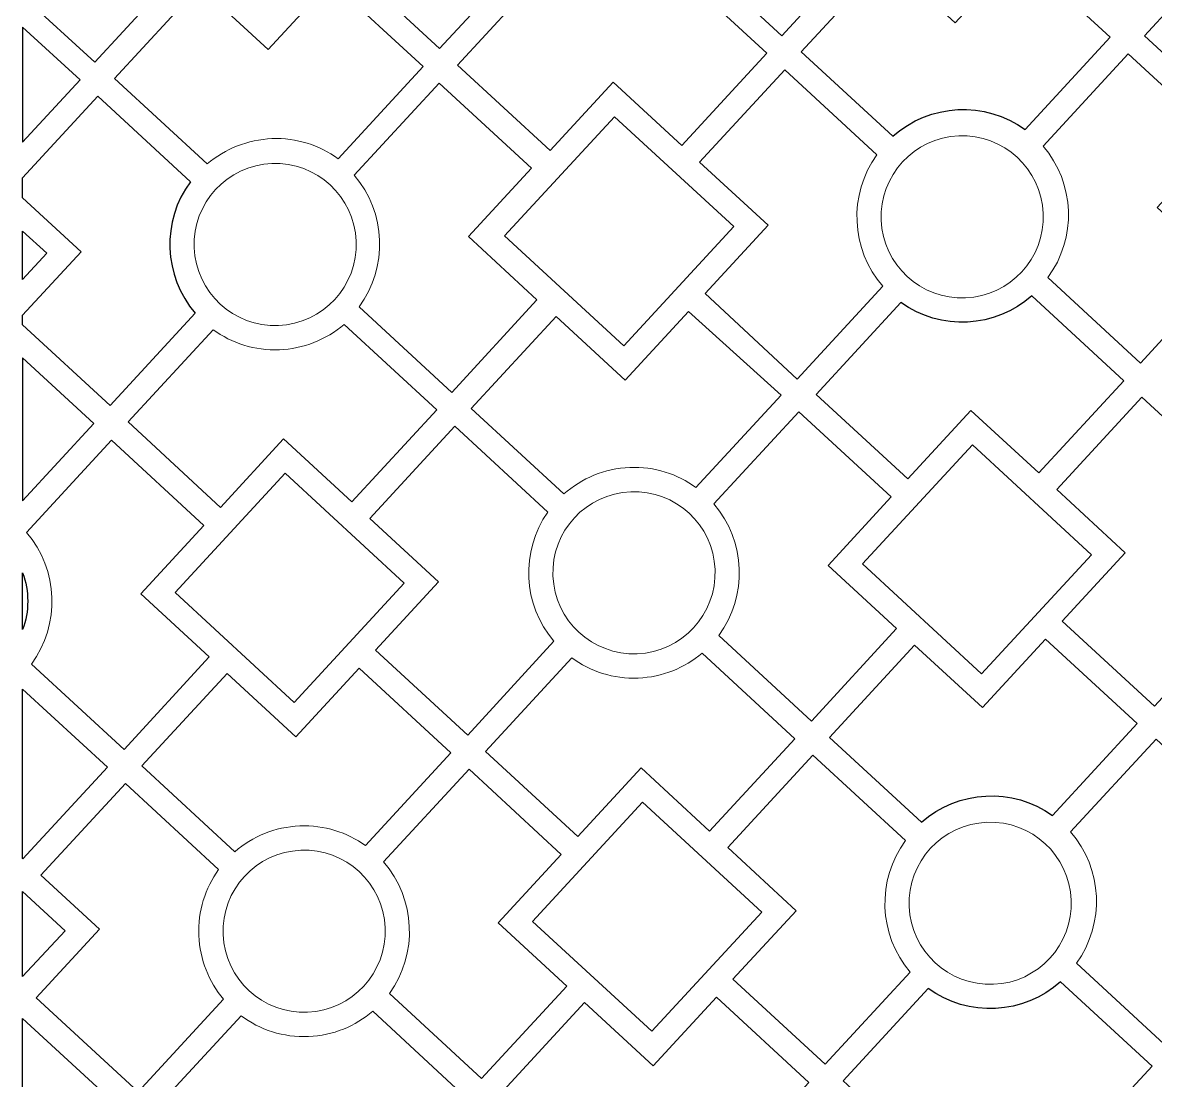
# Model space of a CAD drawing. Header units: centimetres. Extents: x -125 to 125, y -110 to 110.
# Drawn here: x -124.5 to -54.7, y -34 to 31.2 of the extents above; entities that cross this region are included whole.
import ezdxf

# ---------------------------------------------------------------- set-up
doc = ezdxf.new("R2010")
doc.units = ezdxf.units.CM
doc.header["$MEASUREMENT"] = 0
doc.layers.add('layer 1', color=7, linetype='Continuous')

msp = doc.modelspace()

# ---------------------------------------------------------------- linework, layer by layer
at = {"layer": 'layer 1', "color": 114, "lineweight": 9}
for points, knots in [([(-72.49342, 36.10143), (-72.49342, 36.10143), (-77.73282, 30.39081), (-77.73282, 30.39081), (-77.73282, 30.39081), (-77.73282, 30.39081), (-83.45329, 35.66607), (-83.45329, 35.66607), (-83.45329, 35.66607), (-81.65504, 38.08896), (-81.77968, 41.49263), (-83.74958, 43.77747), (-83.74958, 43.77747), (-83.74958, 43.77747), (-78.50515, 49.46441), (-78.50515, 49.46441), (-78.50515, 49.46441), (-78.50515, 49.46441), (-72.81644, 44.21843), (-72.81644, 44.21843), (-72.81644, 44.21843), (-72.81644, 44.21843), (-76.7132, 39.99281), (-76.7132, 39.99281), (-76.7132, 39.99281), (-76.7132, 39.99281), (-72.49342, 36.10143), (-72.49342, 36.10143)], [0, 0, 0, 0, 0.125, 0.125, 0.125, 0.125, 0.25, 0.25, 0.25, 0.25, 0.375, 0.375, 0.375, 0.375, 0.5, 0.5, 0.5, 0.5, 0.625, 0.625, 0.625, 0.625, 0.75, 0.75, 0.75, 0.75, 1, 1, 1, 1]), ([(-104.84102, 42.95992), (-104.84102, 42.95992), (-99.60163, 48.67054), (-99.60163, 48.67054), (-99.60163, 48.67054), (-99.60163, 48.67054), (-93.88115, 43.39528), (-93.88115, 43.39528), (-93.88115, 43.39528), (-95.67941, 40.97239), (-95.55477, 37.56872), (-93.58486, 35.28388), (-93.58486, 35.28388), (-93.58486, 35.28388), (-98.82929, 29.59694), (-98.82929, 29.59694), (-98.82929, 29.59694), (-98.82929, 29.59694), (-104.518, 34.84292), (-104.518, 34.84292), (-104.518, 34.84292), (-104.518, 34.84292), (-100.62124, 39.06854), (-100.62124, 39.06854), (-100.62124, 39.06854), (-100.62124, 39.06854), (-104.84102, 42.95992), (-104.84102, 42.95992)], [0, 0, 0, 0, 0.125, 0.125, 0.125, 0.125, 0.25, 0.25, 0.25, 0.25, 0.375, 0.375, 0.375, 0.375, 0.5, 0.5, 0.5, 0.5, 0.625, 0.625, 0.625, 0.625, 0.75, 0.75, 0.75, 0.75, 1, 1, 1, 1]), ([(-49.68202, 25.13652), (-49.68202, 25.13652), (-55.38205, 30.39295), (-55.38205, 30.39295), (-55.38205, 30.39295), (-55.38205, 30.39295), (-50.13666, 36.08106), (-50.13666, 36.08106), (-50.13666, 36.08106), (-48.99515, 35.24983), (-47.57599, 34.78287), (-46.05584, 34.84332), (-46.05584, 34.84332), (-44.57558, 34.90222), (-43.11346, 35.46869), (-41.98906, 36.43578), (-41.98906, 36.43578), (-41.98906, 36.43578), (-36.3003, 31.16298), (-36.3003, 31.16298), (-36.3003, 31.16298), (-36.3003, 31.16298), (-41.5467, 25.47382), (-41.5467, 25.47382), (-41.5467, 25.47382), (-41.5467, 25.47382), (-45.77512, 29.37316), (-45.77512, 29.37316), (-45.77512, 29.37316), (-45.77512, 29.37316), (-49.68202, 25.13652), (-49.68202, 25.13652)], [0, 0, 0, 0, 0.11111111, 0.11111111, 0.11111111, 0.11111111, 0.22222222, 0.22222222, 0.22222222, 0.22222222, 0.33333333, 0.33333333, 0.33333333, 0.33333333, 0.44444444, 0.44444444, 0.44444444, 0.44444444, 0.55555556, 0.55555556, 0.55555556, 0.55555556, 0.66666667, 0.66666667, 0.66666667, 0.66666667, 0.77777778, 0.77777778, 0.77777778, 0.77777778, 1, 1, 1, 1]), ([(-97.72699, 28.57958), (-97.72699, 28.57958), (-92.01168, 23.30906), (-92.01168, 23.30906), (-92.01168, 23.30906), (-92.01168, 23.30906), (-88.13024, 27.51804), (-88.13024, 27.51804), (-88.13024, 27.51804), (-88.13024, 27.51804), (-83.90182, 23.6187), (-83.90182, 23.6187), (-83.90182, 23.6187), (-83.90182, 23.6187), (-78.65582, 29.30744), (-78.65582, 29.30744), (-78.65582, 29.30744), (-78.65582, 29.30744), (-84.37124, 34.57814), (-84.37124, 34.57814), (-84.37124, 34.57814), (-86.50269, 32.77398), (-90.1923, 32.60066), (-92.4816, 34.26769), (-92.4816, 34.26769), (-92.4816, 34.26769), (-97.72699, 28.57958), (-97.72699, 28.57958)], [0, 0, 0, 0, 0.125, 0.125, 0.125, 0.125, 0.25, 0.25, 0.25, 0.25, 0.375, 0.375, 0.375, 0.375, 0.5, 0.5, 0.5, 0.5, 0.625, 0.625, 0.625, 0.625, 0.75, 0.75, 0.75, 0.75, 1, 1, 1, 1]), ([(-99.84573, 28.49382), (-99.84573, 28.49382), (-105.09156, 22.80612), (-105.09156, 22.80612), (-105.09156, 22.80612), (-106.23308, 23.63735), (-107.65223, 24.10431), (-109.17238, 24.04386), (-109.17238, 24.04386), (-110.63528, 23.98567), (-112.05181, 23.42339), (-113.16609, 22.48022), (-113.16609, 22.48022), (-113.16609, 22.48022), (-118.8815, 27.75092), (-118.8815, 27.75092), (-118.8815, 27.75092), (-118.8815, 27.75092), (-113.63596, 33.44006), (-113.63596, 33.44006), (-113.63596, 33.44006), (-113.63596, 33.44006), (-109.40754, 29.54072), (-109.40754, 29.54072), (-109.40754, 29.54072), (-109.40754, 29.54072), (-105.53489, 33.74022), (-105.53489, 33.74022), (-105.53489, 33.74022), (-105.53489, 33.74022), (-99.84573, 28.49382), (-99.84573, 28.49382)], [0, 0, 0, 0, 0.11111111, 0.11111111, 0.11111111, 0.11111111, 0.22222222, 0.22222222, 0.22222222, 0.22222222, 0.33333333, 0.33333333, 0.33333333, 0.33333333, 0.44444444, 0.44444444, 0.44444444, 0.44444444, 0.55555556, 0.55555556, 0.55555556, 0.55555556, 0.66666667, 0.66666667, 0.66666667, 0.66666667, 0.77777778, 0.77777778, 0.77777778, 0.77777778, 1, 1, 1, 1]), ([(-50.37228, 15.9135), (-50.37228, 15.9135), (-55.61167, 10.20288), (-55.61167, 10.20288), (-55.61167, 10.20288), (-55.61167, 10.20288), (-61.33215, 15.47814), (-61.33215, 15.47814), (-61.33215, 15.47814), (-59.53389, 17.90104), (-59.65853, 21.3047), (-61.62844, 23.58954), (-61.62844, 23.58954), (-61.62844, 23.58954), (-56.38401, 29.27648), (-56.38401, 29.27648), (-56.38401, 29.27648), (-56.38401, 29.27648), (-50.6953, 24.0305), (-50.6953, 24.0305), (-50.6953, 24.0305), (-50.6953, 24.0305), (-54.59206, 19.80488), (-54.59206, 19.80488), (-54.59206, 19.80488), (-54.59206, 19.80488), (-50.37228, 15.9135), (-50.37228, 15.9135)], [0, 0, 0, 0, 0.125, 0.125, 0.125, 0.125, 0.25, 0.25, 0.25, 0.25, 0.375, 0.375, 0.375, 0.375, 0.5, 0.5, 0.5, 0.5, 0.625, 0.625, 0.625, 0.625, 0.75, 0.75, 0.75, 0.75, 1, 1, 1, 1]), ([(-82.46487, 14.48528), (-82.46487, 14.48528), (-76.78095, 9.21692), (-76.78095, 9.21692), (-76.78095, 9.21692), (-76.78095, 9.21692), (-71.50568, 14.93738), (-71.50568, 14.93738), (-71.50568, 14.93738), (-73.49392, 17.20697), (-73.64486, 20.60957), (-71.86612, 23.04618), (-71.86612, 23.04618), (-71.86612, 23.04618), (-77.55313, 28.29053), (-77.55313, 28.29053), (-77.55313, 28.29053), (-77.55313, 28.29053), (-82.79912, 22.60182), (-82.79912, 22.60182), (-82.79912, 22.60182), (-82.79912, 22.60182), (-78.5735, 18.70506), (-78.5735, 18.70506), (-78.5735, 18.70506), (-78.5735, 18.70506), (-82.46487, 14.48528), (-82.46487, 14.48528)], [0, 0, 0, 0, 0.125, 0.125, 0.125, 0.125, 0.25, 0.25, 0.25, 0.25, 0.375, 0.375, 0.375, 0.375, 0.5, 0.5, 0.5, 0.5, 0.625, 0.625, 0.625, 0.625, 0.75, 0.75, 0.75, 0.75, 1, 1, 1, 1]), ([(-92.84049, 14.10791), (-92.84049, 14.10791), (-98.07988, 8.39729), (-98.07988, 8.39729), (-98.07988, 8.39729), (-98.07988, 8.39729), (-103.80036, 13.67255), (-103.80036, 13.67255), (-103.80036, 13.67255), (-102.0021, 16.09544), (-102.12674, 19.49911), (-104.09665, 21.78395), (-104.09665, 21.78395), (-104.09665, 21.78395), (-98.85222, 27.47089), (-98.85222, 27.47089), (-98.85222, 27.47089), (-98.85222, 27.47089), (-93.16351, 22.22491), (-93.16351, 22.22491), (-93.16351, 22.22491), (-93.16351, 22.22491), (-97.06027, 17.99929), (-97.06027, 17.99929), (-97.06027, 17.99929), (-97.06027, 17.99929), (-92.84049, 14.10791), (-92.84049, 14.10791)], [0, 0, 0, 0, 0.125, 0.125, 0.125, 0.125, 0.25, 0.25, 0.25, 0.25, 0.375, 0.375, 0.375, 0.375, 0.5, 0.5, 0.5, 0.5, 0.625, 0.625, 0.625, 0.625, 0.75, 0.75, 0.75, 0.75, 1, 1, 1, 1]), ([(-88.04442, 25.39845), (-88.04442, 25.39845), (-80.69308, 18.61924), (-80.69308, 18.61924), (-80.69308, 18.61924), (-80.69308, 18.61924), (-87.4723, 11.2679), (-87.4723, 11.2679), (-87.4723, 11.2679), (-87.4723, 11.2679), (-94.82364, 18.04712), (-94.82364, 18.04712), (-94.82364, 18.04712), (-94.82364, 18.04712), (-88.04442, 25.39845), (-88.04442, 25.39845)], [0, 0, 0, 0, 0.2, 0.2, 0.2, 0.2, 0.4, 0.4, 0.4, 0.4, 0.6, 0.6, 0.6, 0.6, 1, 1, 1, 1]), ([(-61.61781, 19.42323), (-61.50412, 16.66461), (-63.64907, 14.33526), (-66.40769, 14.22158), (-66.40769, 14.22158), (-69.1663, 14.1079), (-71.49564, 16.25284), (-71.60933, 19.01146), (-71.60933, 19.01146), (-71.72301, 21.77007), (-69.57807, 24.09941), (-66.81945, 24.2131), (-66.81945, 24.2131), (-64.06083, 24.32678), (-61.7315, 22.18183), (-61.61781, 19.42323)], [0, 0, 0, 0, 0.2, 0.2, 0.2, 0.2, 0.4, 0.4, 0.4, 0.4, 0.6, 0.6, 0.6, 0.6, 1, 1, 1, 1]), ([(-103.97423, 17.71451), (-104.08393, 20.47329), (-106.41017, 22.62161), (-109.16895, 22.5119), (-109.16895, 22.5119), (-111.92773, 22.40219), (-114.07603, 20.07596), (-113.96633, 17.31718), (-113.96633, 17.31718), (-113.85663, 14.55841), (-111.53039, 12.41009), (-108.77161, 12.5198), (-108.77161, 12.5198), (-106.01283, 12.6295), (-103.86453, 14.95575), (-103.97423, 17.71451)], [0, 0, 0, 0, 0.2, 0.2, 0.2, 0.2, 0.4, 0.4, 0.4, 0.4, 0.6, 0.6, 0.6, 0.6, 1, 1, 1, 1]), ([(-77.78012, 8.21499), (-77.78012, 8.21499), (-83.02551, 2.52688), (-83.02551, 2.52688), (-83.02551, 2.52688), (-84.16702, 3.35811), (-85.58617, 3.82507), (-87.10632, 3.76461), (-87.10632, 3.76461), (-88.66962, 3.70244), (-90.08211, 3.09285), (-91.16645, 2.12777), (-91.16645, 2.12777), (-91.16645, 2.12777), (-96.88331, 7.39974), (-96.88331, 7.39974), (-96.88331, 7.39974), (-96.88331, 7.39974), (-91.64738, 13.07759), (-91.64738, 13.07759), (-91.64738, 13.07759), (-91.64738, 13.07759), (-87.38648, 9.14831), (-87.38648, 9.14831), (-87.38648, 9.14831), (-87.38648, 9.14831), (-83.48175, 13.38259), (-83.48175, 13.38259), (-83.48175, 13.38259), (-83.48175, 13.38259), (-77.78012, 8.21499), (-77.78012, 8.21499)], [0, 0, 0, 0, 0.11111111, 0.11111111, 0.11111111, 0.11111111, 0.22222222, 0.22222222, 0.22222222, 0.22222222, 0.33333333, 0.33333333, 0.33333333, 0.33333333, 0.44444444, 0.44444444, 0.44444444, 0.44444444, 0.55555556, 0.55555556, 0.55555556, 0.55555556, 0.66666667, 0.66666667, 0.66666667, 0.66666667, 0.77777778, 0.77777778, 0.77777778, 0.77777778, 1, 1, 1, 1]), ([(-104.7183, 12.58462), (-104.7183, 12.58462), (-99.00289, 7.31392), (-99.00289, 7.31392), (-99.00289, 7.31392), (-99.00289, 7.31392), (-104.23514, 1.64012), (-104.23514, 1.64012), (-104.23514, 1.64012), (-104.23514, 1.64012), (-108.44818, 5.52528), (-108.44818, 5.52528), (-108.44818, 5.52528), (-108.44818, 5.52528), (-112.34752, 1.29686), (-112.34752, 1.29686), (-112.34752, 1.29686), (-112.34752, 1.29686), (-118.03822, 6.5706), (-118.03822, 6.5706), (-118.03822, 6.5706), (-118.03822, 6.5706), (-112.79283, 12.25871), (-112.79283, 12.25871), (-112.79283, 12.25871), (-111.65132, 11.42748), (-110.23217, 10.96052), (-108.71202, 11.02098), (-108.71202, 11.02098), (-107.24916, 11.07916), (-105.83255, 11.64148), (-104.7183, 12.58462)], [0, 0, 0, 0, 0.11111111, 0.11111111, 0.11111111, 0.11111111, 0.22222222, 0.22222222, 0.22222222, 0.22222222, 0.33333333, 0.33333333, 0.33333333, 0.33333333, 0.44444444, 0.44444444, 0.44444444, 0.44444444, 0.55555556, 0.55555556, 0.55555556, 0.55555556, 0.66666667, 0.66666667, 0.66666667, 0.66666667, 0.77777778, 0.77777778, 0.77777778, 0.77777778, 1, 1, 1, 1]), ([(-60.77576, 2.39756), (-60.77576, 2.39756), (-55.53637, 8.10819), (-55.53637, 8.10819), (-55.53637, 8.10819), (-55.53637, 8.10819), (-49.8159, 2.83292), (-49.8159, 2.83292), (-49.8159, 2.83292), (-51.61415, 0.41003), (-51.48951, -2.99363), (-49.5196, -5.27847), (-49.5196, -5.27847), (-49.5196, -5.27847), (-54.76403, -10.96541), (-54.76403, -10.96541), (-54.76403, -10.96541), (-54.76403, -10.96541), (-60.45275, -5.71943), (-60.45275, -5.71943), (-60.45275, -5.71943), (-60.45275, -5.71943), (-56.55598, -1.49381), (-56.55598, -1.49381), (-56.55598, -1.49381), (-56.55598, -1.49381), (-60.77576, 2.39756), (-60.77576, 2.39756)], [0, 0, 0, 0, 0.125, 0.125, 0.125, 0.125, 0.25, 0.25, 0.25, 0.25, 0.375, 0.375, 0.375, 0.375, 0.5, 0.5, 0.5, 0.5, 0.625, 0.625, 0.625, 0.625, 0.75, 0.75, 0.75, 0.75, 1, 1, 1, 1]), ([(-70.66609, -6.16534), (-70.66609, -6.16534), (-75.90548, -11.87597), (-75.90548, -11.87597), (-75.90548, -11.87597), (-75.90548, -11.87597), (-81.62595, -6.6007), (-81.62595, -6.6007), (-81.62595, -6.6007), (-79.8277, -4.17781), (-79.95234, -0.77415), (-81.92225, 1.51069), (-81.92225, 1.51069), (-81.92225, 1.51069), (-76.67782, 7.19763), (-76.67782, 7.19763), (-76.67782, 7.19763), (-76.67782, 7.19763), (-70.9891, 1.95165), (-70.9891, 1.95165), (-70.9891, 1.95165), (-70.9891, 1.95165), (-74.88587, -2.27397), (-74.88587, -2.27397), (-74.88587, -2.27397), (-74.88587, -2.27397), (-70.66609, -6.16534), (-70.66609, -6.16534)], [0, 0, 0, 0, 0.125, 0.125, 0.125, 0.125, 0.25, 0.25, 0.25, 0.25, 0.375, 0.375, 0.375, 0.375, 0.5, 0.5, 0.5, 0.5, 0.625, 0.625, 0.625, 0.625, 0.75, 0.75, 0.75, 0.75, 1, 1, 1, 1]), ([(-102.78317, -7.50784), (-102.78317, -7.50784), (-98.89144, -3.2877), (-98.89144, -3.2877), (-98.89144, -3.2877), (-98.89144, -3.2877), (-103.13244, 0.62324), (-103.13244, 0.62324), (-103.13244, 0.62324), (-103.13244, 0.62324), (-97.88684, 6.3115), (-97.88684, 6.3115), (-97.88684, 6.3115), (-97.88684, 6.3115), (-92.16346, 1.01101), (-92.16346, 1.01101), (-92.16346, 1.01101), (-93.86399, -1.40103), (-93.70691, -4.71789), (-91.78477, -6.95876), (-91.78477, -6.95876), (-91.78477, -6.95876), (-97.10071, -12.74804), (-97.10071, -12.74804), (-97.10071, -12.74804), (-97.10071, -12.74804), (-102.78317, -7.50784), (-102.78317, -7.50784)], [0, 0, 0, 0, 0.125, 0.125, 0.125, 0.125, 0.25, 0.25, 0.25, 0.25, 0.375, 0.375, 0.375, 0.375, 0.5, 0.5, 0.5, 0.5, 0.625, 0.625, 0.625, 0.625, 0.75, 0.75, 0.75, 0.75, 1, 1, 1, 1]), ([(-113.04139, -7.92283), (-113.04139, -7.92283), (-118.28078, -13.63346), (-118.28078, -13.63346), (-118.28078, -13.63346), (-118.28078, -13.63346), (-124.00126, -8.35819), (-124.00126, -8.35819), (-124.00126, -8.35819), (-122.203, -5.9353), (-122.32764, -2.53164), (-124.29755, -0.2468), (-124.29755, -0.2468), (-124.29755, -0.2468), (-119.05312, 5.44014), (-119.05312, 5.44014), (-119.05312, 5.44014), (-119.05312, 5.44014), (-113.3644, 0.19416), (-113.3644, 0.19416), (-113.3644, 0.19416), (-113.3644, 0.19416), (-117.26117, -4.03146), (-117.26117, -4.03146), (-117.26117, -4.03146), (-117.26117, -4.03146), (-113.04139, -7.92283), (-113.04139, -7.92283)], [0, 0, 0, 0, 0.125, 0.125, 0.125, 0.125, 0.25, 0.25, 0.25, 0.25, 0.375, 0.375, 0.375, 0.375, 0.5, 0.5, 0.5, 0.5, 0.625, 0.625, 0.625, 0.625, 0.75, 0.75, 0.75, 0.75, 1, 1, 1, 1]), ([(-65.98706, 5.16318), (-65.98706, 5.16318), (-72.76628, -2.18815), (-72.76628, -2.18815), (-72.76628, -2.18815), (-72.76628, -2.18815), (-65.41494, -8.96737), (-65.41494, -8.96737), (-65.41494, -8.96737), (-65.41494, -8.96737), (-58.63572, -1.61603), (-58.63572, -1.61603), (-58.63572, -1.61603), (-58.63572, -1.61603), (-65.98706, 5.16318), (-65.98706, 5.16318)], [0, 0, 0, 0, 0.2, 0.2, 0.2, 0.2, 0.4, 0.4, 0.4, 0.4, 0.6, 0.6, 0.6, 0.6, 1, 1, 1, 1]), ([(-108.36236, 3.40569), (-108.36236, 3.40569), (-115.14158, -3.94564), (-115.14158, -3.94564), (-115.14158, -3.94564), (-115.14158, -3.94564), (-107.79024, -10.72486), (-107.79024, -10.72486), (-107.79024, -10.72486), (-107.79024, -10.72486), (-101.01102, -3.37352), (-101.01102, -3.37352), (-101.01102, -3.37352), (-101.01102, -3.37352), (-108.36236, 3.40569), (-108.36236, 3.40569)], [0, 0, 0, 0, 0.2, 0.2, 0.2, 0.2, 0.4, 0.4, 0.4, 0.4, 0.6, 0.6, 0.6, 0.6, 1, 1, 1, 1]), ([(-91.84411, -2.92892), (-91.73441, -5.6877), (-89.40817, -7.83602), (-86.64939, -7.72631), (-86.64939, -7.72631), (-83.89061, -7.6166), (-81.74231, -5.29037), (-81.85201, -2.53159), (-81.85201, -2.53159), (-81.96171, 0.22718), (-84.28795, 2.37549), (-87.04673, 2.2658), (-87.04673, 2.2658), (-89.80551, 2.15609), (-91.95381, -0.17016), (-91.84411, -2.92892)], [0, 0, 0, 0, 0.2, 0.2, 0.2, 0.2, 0.4, 0.4, 0.4, 0.4, 0.6, 0.6, 0.6, 0.6, 1, 1, 1, 1]), ([(-90.68637, -7.97589), (-90.68637, -7.97589), (-96.01248, -13.75159), (-96.01248, -13.75159), (-96.01248, -13.75159), (-96.01248, -13.75159), (-90.31885, -19.00214), (-90.31885, -19.00214), (-90.31885, -19.00214), (-90.31885, -19.00214), (-86.40654, -14.75967), (-86.40654, -14.75967), (-86.40654, -14.75967), (-86.40654, -14.75967), (-82.1907, -18.66257), (-82.1907, -18.66257), (-82.1907, -18.66257), (-82.1907, -18.66257), (-76.93683, -12.96533), (-76.93683, -12.96533), (-76.93683, -12.96533), (-76.93683, -12.96533), (-82.65225, -7.69463), (-82.65225, -7.69463), (-82.65225, -7.69463), (-83.71949, -8.59798), (-85.08478, -9.16527), (-86.5898, -9.22513), (-86.5898, -9.22513), (-88.11696, -9.28587), (-89.54218, -8.81433), (-90.68637, -7.97589)], [0, 0, 0, 0, 0.11111111, 0.11111111, 0.11111111, 0.11111111, 0.22222222, 0.22222222, 0.22222222, 0.22222222, 0.33333333, 0.33333333, 0.33333333, 0.33333333, 0.44444444, 0.44444444, 0.44444444, 0.44444444, 0.55555556, 0.55555556, 0.55555556, 0.55555556, 0.66666667, 0.66666667, 0.66666667, 0.66666667, 0.77777778, 0.77777778, 0.77777778, 0.77777778, 1, 1, 1, 1]), ([(-103.80003, -8.61055), (-103.80003, -8.61055), (-107.70442, -12.84445), (-107.70442, -12.84445), (-107.70442, -12.84445), (-107.70442, -12.84445), (-111.93869, -8.93971), (-111.93869, -8.93971), (-111.93869, -8.93971), (-111.93869, -8.93971), (-117.19255, -14.637), (-117.19255, -14.637), (-117.19255, -14.637), (-117.19255, -14.637), (-111.44779, -19.93469), (-111.44779, -19.93469), (-111.44779, -19.93469), (-110.3731, -18.99919), (-108.98505, -18.40896), (-107.45106, -18.34575), (-107.45106, -18.34575), (-105.94613, -18.28374), (-104.53944, -18.73879), (-103.40267, -19.55291), (-103.40267, -19.55291), (-103.40267, -19.55291), (-98.13207, -13.83741), (-98.13207, -13.83741), (-98.13207, -13.83741), (-98.13207, -13.83741), (-103.80003, -8.61055), (-103.80003, -8.61055)], [0, 0, 0, 0, 0.11111111, 0.11111111, 0.11111111, 0.11111111, 0.22222222, 0.22222222, 0.22222222, 0.22222222, 0.33333333, 0.33333333, 0.33333333, 0.33333333, 0.44444444, 0.44444444, 0.44444444, 0.44444444, 0.55555556, 0.55555556, 0.55555556, 0.55555556, 0.66666667, 0.66666667, 0.66666667, 0.66666667, 0.77777778, 0.77777778, 0.77777778, 0.77777778, 1, 1, 1, 1]), ([(-48.97698, -18.25306), (-48.97698, -18.25306), (-54.6609, -12.9847), (-54.6609, -12.9847), (-54.6609, -12.9847), (-54.6609, -12.9847), (-59.93617, -18.70516), (-59.93617, -18.70516), (-59.93617, -18.70516), (-57.94793, -20.97475), (-57.79699, -24.37735), (-59.57573, -26.81396), (-59.57573, -26.81396), (-59.57573, -26.81396), (-53.88872, -32.05831), (-53.88872, -32.05831), (-53.88872, -32.05831), (-53.88872, -32.05831), (-48.64273, -26.3696), (-48.64273, -26.3696), (-48.64273, -26.3696), (-48.64273, -26.3696), (-52.86835, -22.47284), (-52.86835, -22.47284), (-52.86835, -22.47284), (-52.86835, -22.47284), (-48.97698, -18.25306), (-48.97698, -18.25306)], [0, 0, 0, 0, 0.125, 0.125, 0.125, 0.125, 0.25, 0.25, 0.25, 0.25, 0.375, 0.375, 0.375, 0.375, 0.5, 0.5, 0.5, 0.5, 0.625, 0.625, 0.625, 0.625, 0.75, 0.75, 0.75, 0.75, 1, 1, 1, 1]), ([(-81.06957, -19.68128), (-81.06957, -19.68128), (-75.83018, -13.97066), (-75.83018, -13.97066), (-75.83018, -13.97066), (-75.83018, -13.97066), (-70.1097, -19.24592), (-70.1097, -19.24592), (-70.1097, -19.24592), (-71.90796, -21.66882), (-71.78332, -25.07248), (-69.81341, -27.35732), (-69.81341, -27.35732), (-69.81341, -27.35732), (-75.05784, -33.04426), (-75.05784, -33.04426), (-75.05784, -33.04426), (-75.05784, -33.04426), (-80.74655, -27.79828), (-80.74655, -27.79828), (-80.74655, -27.79828), (-80.74655, -27.79828), (-76.84979, -23.57266), (-76.84979, -23.57266), (-76.84979, -23.57266), (-76.84979, -23.57266), (-81.06957, -19.68128), (-81.06957, -19.68128)], [0, 0, 0, 0, 0.125, 0.125, 0.125, 0.125, 0.25, 0.25, 0.25, 0.25, 0.375, 0.375, 0.375, 0.375, 0.5, 0.5, 0.5, 0.5, 0.625, 0.625, 0.625, 0.625, 0.75, 0.75, 0.75, 0.75, 1, 1, 1, 1]), ([(-91.3321, -20.10818), (-91.3321, -20.10818), (-97.01602, -14.83982), (-97.01602, -14.83982), (-97.01602, -14.83982), (-97.01602, -14.83982), (-102.2913, -20.56028), (-102.2913, -20.56028), (-102.2913, -20.56028), (-100.30305, -22.82987), (-100.15211, -26.23247), (-101.93086, -28.66908), (-101.93086, -28.66908), (-101.93086, -28.66908), (-96.24384, -33.91342), (-96.24384, -33.91342), (-96.24384, -33.91342), (-96.24384, -33.91342), (-90.99785, -28.22472), (-90.99785, -28.22472), (-90.99785, -28.22472), (-90.99785, -28.22472), (-95.22348, -24.32796), (-95.22348, -24.32796), (-95.22348, -24.32796), (-95.22348, -24.32796), (-91.3321, -20.10818), (-91.3321, -20.10818)], [0, 0, 0, 0, 0.125, 0.125, 0.125, 0.125, 0.25, 0.25, 0.25, 0.25, 0.375, 0.375, 0.375, 0.375, 0.5, 0.5, 0.5, 0.5, 0.625, 0.625, 0.625, 0.625, 0.75, 0.75, 0.75, 0.75, 1, 1, 1, 1]), ([(-123.70475, -28.94963), (-123.70475, -28.94963), (-117.41842, -34.74671), (-117.41842, -34.74671), (-117.41842, -34.74671), (-117.41842, -34.74671), (-112.16063, -29.02081), (-112.16063, -29.02081), (-112.16063, -29.02081), (-113.05453, -27.95821), (-113.61633, -26.60231), (-113.67789, -25.10789), (-113.67789, -25.10789), (-113.74025, -23.59451), (-113.27973, -22.18046), (-112.45699, -21.04035), (-112.45699, -21.04035), (-112.45699, -21.04035), (-118.19609, -15.72524), (-118.19609, -15.72524), (-118.19609, -15.72524), (-118.19609, -15.72524), (-123.41897, -21.3889), (-123.41897, -21.3889), (-123.41897, -21.3889), (-123.41897, -21.3889), (-119.80541, -24.72123), (-119.80541, -24.72123), (-119.80541, -24.72123), (-119.80541, -24.72123), (-123.70475, -28.94963), (-123.70475, -28.94963)], [0, 0, 0, 0, 0.11111111, 0.11111111, 0.11111111, 0.11111111, 0.22222222, 0.22222222, 0.22222222, 0.22222222, 0.33333333, 0.33333333, 0.33333333, 0.33333333, 0.44444444, 0.44444444, 0.44444444, 0.44444444, 0.55555556, 0.55555556, 0.55555556, 0.55555556, 0.66666667, 0.66666667, 0.66666667, 0.66666667, 0.77777778, 0.77777778, 0.77777778, 0.77777778, 1, 1, 1, 1]), ([(-85.74859, -31.00981), (-85.74859, -31.00981), (-78.96937, -23.65848), (-78.96937, -23.65848), (-78.96937, -23.65848), (-78.96937, -23.65848), (-86.32072, -16.87926), (-86.32072, -16.87926), (-86.32072, -16.87926), (-86.32072, -16.87926), (-93.09994, -24.2306), (-93.09994, -24.2306), (-93.09994, -24.2306), (-93.09994, -24.2306), (-85.74859, -31.00981), (-85.74859, -31.00981)], [0, 0, 0, 0, 0.2, 0.2, 0.2, 0.2, 0.4, 0.4, 0.4, 0.4, 0.6, 0.6, 0.6, 0.6, 1, 1, 1, 1]), ([(-59.89154, -22.91771), (-60.00125, -20.15893), (-62.32749, -18.01061), (-65.08627, -18.12032), (-65.08627, -18.12032), (-67.84505, -18.23003), (-69.99335, -20.55626), (-69.88365, -23.31504), (-69.88365, -23.31504), (-69.77394, -26.07381), (-67.44771, -28.22212), (-64.68893, -28.11242), (-64.68893, -28.11242), (-61.93015, -28.00272), (-59.78185, -25.67647), (-59.89154, -22.91771)], [0, 0, 0, 0, 0.2, 0.2, 0.2, 0.2, 0.4, 0.4, 0.4, 0.4, 0.6, 0.6, 0.6, 0.6, 1, 1, 1, 1]), ([(-112.17916, -25.04613), (-112.29285, -22.28751), (-110.14791, -19.95816), (-107.38929, -19.84448), (-107.38929, -19.84448), (-104.63067, -19.73079), (-102.30134, -21.87574), (-102.18764, -24.63435), (-102.18764, -24.63435), (-102.07396, -27.39296), (-104.2189, -29.72231), (-106.97752, -29.836), (-106.97752, -29.836), (-109.73614, -29.94968), (-112.06547, -27.80473), (-112.17916, -25.04613)], [0, 0, 0, 0, 0.2, 0.2, 0.2, 0.2, 0.4, 0.4, 0.4, 0.4, 0.6, 0.6, 0.6, 0.6, 1, 1, 1, 1]), ([(-81.75983, -28.9043), (-81.75983, -28.9043), (-76.0598, -34.16073), (-76.0598, -34.16073), (-76.0598, -34.16073), (-76.0598, -34.16073), (-81.30519, -39.84884), (-81.30519, -39.84884), (-81.30519, -39.84884), (-83.74616, -38.07137), (-87.16702, -38.23758), (-89.45279, -40.20356), (-89.45279, -40.20356), (-89.45279, -40.20356), (-95.14155, -34.93076), (-95.14155, -34.93076), (-95.14155, -34.93076), (-95.14155, -34.93076), (-89.89515, -29.2416), (-89.89515, -29.2416), (-89.89515, -29.2416), (-89.89515, -29.2416), (-85.66673, -33.14094), (-85.66673, -33.14094), (-85.66673, -33.14094), (-85.66673, -33.14094), (-81.75983, -28.9043), (-81.75983, -28.9043)], [0, 0, 0, 0, 0.125, 0.125, 0.125, 0.125, 0.25, 0.25, 0.25, 0.25, 0.375, 0.375, 0.375, 0.375, 0.5, 0.5, 0.5, 0.5, 0.625, 0.625, 0.625, 0.625, 0.75, 0.75, 0.75, 0.75, 1, 1, 1, 1]), ([(-111.07229, -30.04857), (-109.91717, -30.91221), (-108.46876, -31.39872), (-106.91575, -31.33473), (-106.91575, -31.33473), (-105.39569, -31.27209), (-104.01893, -30.69193), (-102.94836, -29.77113), (-102.94836, -29.77113), (-102.94836, -29.77113), (-97.2596, -35.04393), (-97.2596, -35.04393), (-97.2596, -35.04393), (-97.2596, -35.04393), (-102.47132, -40.69547), (-102.47132, -40.69547), (-102.47132, -40.69547), (-102.47132, -40.69547), (-106.72821, -36.76988), (-106.72821, -36.76988), (-106.72821, -36.76988), (-106.72821, -36.76988), (-110.63293, -41.00415), (-110.63293, -41.00415), (-110.63293, -41.00415), (-110.63293, -41.00415), (-116.33019, -35.75025), (-116.33019, -35.75025), (-116.33019, -35.75025), (-116.33019, -35.75025), (-111.07229, -30.04857), (-111.07229, -30.04857)], [0, 0, 0, 0, 0.11111111, 0.11111111, 0.11111111, 0.11111111, 0.22222222, 0.22222222, 0.22222222, 0.22222222, 0.33333333, 0.33333333, 0.33333333, 0.33333333, 0.44444444, 0.44444444, 0.44444444, 0.44444444, 0.55555556, 0.55555556, 0.55555556, 0.55555556, 0.66666667, 0.66666667, 0.66666667, 0.66666667, 0.77777778, 0.77777778, 0.77777778, 0.77777778, 1, 1, 1, 1])]:
    msp.add_open_spline(points, degree=3, knots=knots, dxfattribs=at)
at = {"layer": 'layer 1', "color": 114}
for points, knots in [([(-124.53775, 32.86106), (-124.53775, 32.86106), (-120.09299, 28.76225), (-120.09299, 28.76225), (-120.09299, 28.76225), (-120.09299, 28.76225), (-114.847, 34.45096), (-114.847, 34.45096), (-114.847, 34.45096), (-114.847, 34.45096), (-119.07263, 38.34772), (-119.07263, 38.34772), (-119.07263, 38.34772), (-119.07263, 38.34772), (-115.18125, 42.5675), (-115.18125, 42.5675), (-115.18125, 42.5675), (-115.18125, 42.5675), (-120.86516, 47.83586), (-120.86516, 47.83586), (-120.86516, 47.83586), (-120.86516, 47.83586), (-124.53775, 43.85334), (-124.53775, 43.85334), (-124.53775, 43.85334), (-124.53775, 43.85334), (-124.53775, 32.86106), (-124.53775, 32.86106)], [0, 0, 0, 0, 0.125, 0.125, 0.125, 0.125, 0.25, 0.25, 0.25, 0.25, 0.375, 0.375, 0.375, 0.375, 0.5, 0.5, 0.5, 0.5, 0.625, 0.625, 0.625, 0.625, 0.75, 0.75, 0.75, 0.75, 1, 1, 1, 1]), ([(-70.89255, 24.18876), (-70.89255, 24.18876), (-76.53624, 29.39326), (-76.53624, 29.39326), (-76.53624, 29.39326), (-76.53624, 29.39326), (-71.28237, 35.09055), (-71.28237, 35.09055), (-71.28237, 35.09055), (-71.28237, 35.09055), (-67.04811, 31.18581), (-67.04811, 31.18581), (-67.04811, 31.18581), (-67.04811, 31.18581), (-63.09825, 35.46902), (-63.09825, 35.46902), (-63.09825, 35.46902), (-63.09825, 35.46902), (-57.48631, 30.29384), (-57.48631, 30.29384), (-57.48631, 30.29384), (-57.48631, 30.29384), (-62.7317, 24.60573), (-62.7317, 24.60573), (-62.7317, 24.60573), (-65.19124, 26.39673), (-68.62688, 26.22191), (-70.89255, 24.18876)], [0, 0, 0, 0, 0.125, 0.125, 0.125, 0.125, 0.25, 0.25, 0.25, 0.25, 0.375, 0.375, 0.375, 0.375, 0.5, 0.5, 0.5, 0.5, 0.625, 0.625, 0.625, 0.625, 0.75, 0.75, 0.75, 0.75, 1, 1, 1, 1]), ([(-124.53775, 23.82996), (-124.53775, 23.82996), (-124.53775, 30.92654), (-124.53775, 30.92654), (-124.53775, 30.92654), (-124.53775, 30.92654), (-121.00109, 27.6651), (-121.00109, 27.6651), (-121.00109, 27.6651), (-121.00109, 27.6651), (-124.53775, 23.82996), (-124.53775, 23.82996)], [0, 0, 0, 0, 0.25, 0.25, 0.25, 0.25, 0.5, 0.5, 0.5, 0.5, 1, 1, 1, 1]), ([(-124.53774, 12.56516), (-124.53774, 12.56516), (-119.14052, 7.58796), (-119.14052, 7.58796), (-119.14052, 7.58796), (-119.14052, 7.58796), (-113.89609, 13.2749), (-113.89609, 13.2749), (-113.89609, 13.2749), (-115.866, 15.55974), (-115.99064, 18.9634), (-114.19238, 21.3863), (-114.19238, 21.3863), (-114.19238, 21.3863), (-119.91286, 26.66156), (-119.91286, 26.66156), (-119.91286, 26.66156), (-119.91286, 26.66156), (-124.53775, 21.62071), (-124.53775, 21.62071), (-124.53775, 21.62071), (-124.53775, 21.62071), (-124.53775, 20.38428), (-124.53775, 20.38428), (-124.53775, 20.38428), (-124.53775, 20.38428), (-120.93247, 17.05956), (-120.93247, 17.05956), (-120.93247, 17.05956), (-120.93247, 17.05956), (-124.53775, 13.15002), (-124.53775, 13.15002), (-124.53775, 13.15002), (-124.53775, 13.15002), (-124.53774, 12.56516), (-124.53774, 12.56516)], [0, 0, 0, 0, 0.1, 0.1, 0.1, 0.1, 0.2, 0.2, 0.2, 0.2, 0.3, 0.3, 0.3, 0.3, 0.4, 0.4, 0.4, 0.4, 0.5, 0.5, 0.5, 0.5, 0.6, 0.6, 0.6, 0.6, 0.7, 0.7, 0.7, 0.7, 0.8, 0.8, 0.8, 0.8, 1, 1, 1, 1]), ([(-124.53775, 15.36266), (-124.53775, 15.36266), (-123.05206, 16.97374), (-123.05206, 16.97374), (-123.05206, 16.97374), (-123.05206, 16.97374), (-124.53774, 18.34381), (-124.53774, 18.34381), (-124.53774, 18.34381), (-124.53774, 18.34381), (-124.53775, 15.36266), (-124.53775, 15.36266)], [0, 0, 0, 0, 0.25, 0.25, 0.25, 0.25, 0.5, 0.5, 0.5, 0.5, 1, 1, 1, 1]), ([(-66.07305, 7.28259), (-66.07305, 7.28259), (-69.97222, 3.05435), (-69.97222, 3.05435), (-69.97222, 3.05435), (-69.97222, 3.05435), (-75.62031, 8.26288), (-75.62031, 8.26288), (-75.62031, 8.26288), (-75.62031, 8.26288), (-70.3943, 13.93001), (-70.3943, 13.93001), (-70.3943, 13.93001), (-67.95179, 12.18076), (-64.56641, 12.35318), (-62.31368, 14.34295), (-62.31368, 14.34295), (-62.31368, 14.34295), (-56.64303, 9.11352), (-56.64303, 9.11352), (-56.64303, 9.11352), (-56.64303, 9.11352), (-61.88914, 3.42465), (-61.88914, 3.42465), (-61.88914, 3.42465), (-61.88914, 3.42465), (-66.07305, 7.28259), (-66.07305, 7.28259)], [0, 0, 0, 0, 0.125, 0.125, 0.125, 0.125, 0.25, 0.25, 0.25, 0.25, 0.375, 0.375, 0.375, 0.375, 0.5, 0.5, 0.5, 0.5, 0.625, 0.625, 0.625, 0.625, 0.75, 0.75, 0.75, 0.75, 1, 1, 1, 1]), ([(-124.53775, 1.71001), (-124.53775, 1.71001), (-124.53775, 10.5247), (-124.53775, 10.5247), (-124.53775, 10.5247), (-124.53775, 10.5247), (-120.15696, 6.48484), (-120.15696, 6.48484), (-120.15696, 6.48484), (-120.15696, 6.48484), (-124.53775, 1.71001), (-124.53775, 1.71001)], [0, 0, 0, 0, 0.25, 0.25, 0.25, 0.25, 0.5, 0.5, 0.5, 0.5, 1, 1, 1, 1]), ([(-124.53774, -6.23606), (-124.11906, -5.11577), (-124.12003, -3.85878), (-124.53774, -2.73914), (-124.53774, -2.73914), (-124.53774, -2.73914), (-124.53774, -6.23606), (-124.53774, -6.23606)], [0, 0, 0, 0, 0.33333333, 0.33333333, 0.33333333, 0.33333333, 1, 1, 1, 1]), ([(-69.12827, -18.11062), (-69.12827, -18.11062), (-74.79882, -12.8813), (-74.79882, -12.8813), (-74.79882, -12.8813), (-74.79882, -12.8813), (-69.55253, -7.19224), (-69.55253, -7.19224), (-69.55253, -7.19224), (-69.55253, -7.19224), (-65.36897, -11.05055), (-65.36897, -11.05055), (-65.36897, -11.05055), (-65.36897, -11.05055), (-61.46963, -6.82213), (-61.46963, -6.82213), (-61.46963, -6.82213), (-61.46963, -6.82213), (-55.82154, -12.03066), (-55.82154, -12.03066), (-55.82154, -12.03066), (-55.82154, -12.03066), (-61.04755, -17.69779), (-61.04755, -17.69779), (-61.04755, -17.69779), (-63.48997, -15.9486), (-66.87558, -16.12087), (-69.12827, -18.11062)], [0, 0, 0, 0, 0.125, 0.125, 0.125, 0.125, 0.25, 0.25, 0.25, 0.25, 0.375, 0.375, 0.375, 0.375, 0.5, 0.5, 0.5, 0.5, 0.625, 0.625, 0.625, 0.625, 0.75, 0.75, 0.75, 0.75, 1, 1, 1, 1]), ([(-124.53774, -20.35718), (-124.53774, -20.35718), (-124.52168, -20.372), (-124.52168, -20.372), (-124.52168, -20.372), (-124.52168, -20.372), (-119.31213, -14.72282), (-119.31213, -14.72282), (-119.31213, -14.72282), (-119.31213, -14.72282), (-124.53775, -9.9038), (-124.53775, -9.9038), (-124.53775, -9.9038), (-124.53775, -9.9038), (-124.53774, -20.35718), (-124.53774, -20.35718)], [0, 0, 0, 0, 0.2, 0.2, 0.2, 0.2, 0.4, 0.4, 0.4, 0.4, 0.6, 0.6, 0.6, 0.6, 1, 1, 1, 1]), ([(-124.53775, -27.64031), (-124.53775, -27.64031), (-121.92499, -24.80704), (-121.92499, -24.80704), (-121.92499, -24.80704), (-121.92499, -24.80704), (-124.53775, -22.39763), (-124.53775, -22.39763), (-124.53775, -22.39763), (-124.53775, -22.39763), (-124.53775, -27.64031), (-124.53775, -27.64031)], [0, 0, 0, 0, 0.25, 0.25, 0.25, 0.25, 0.5, 0.5, 0.5, 0.5, 1, 1, 1, 1]), ([(-68.3436, -39.23679), (-68.3436, -39.23679), (-73.95554, -34.06162), (-73.95554, -34.06162), (-73.95554, -34.06162), (-73.95554, -34.06162), (-68.71015, -28.37351), (-68.71015, -28.37351), (-68.71015, -28.37351), (-66.25058, -30.16453), (-62.81491, -29.98965), (-60.54923, -27.95649), (-60.54923, -27.95649), (-60.54923, -27.95649), (-54.90561, -33.16104), (-54.90561, -33.16104), (-54.90561, -33.16104), (-54.90561, -33.16104), (-60.15948, -38.85833), (-60.15948, -38.85833), (-60.15948, -38.85833), (-60.15948, -38.85833), (-64.39374, -34.95359), (-64.39374, -34.95359), (-64.39374, -34.95359), (-64.39374, -34.95359), (-68.3436, -39.23679), (-68.3436, -39.23679)], [0, 0, 0, 0, 0.125, 0.125, 0.125, 0.125, 0.25, 0.25, 0.25, 0.25, 0.375, 0.375, 0.375, 0.375, 0.5, 0.5, 0.5, 0.5, 0.625, 0.625, 0.625, 0.625, 0.75, 0.75, 0.75, 0.75, 1, 1, 1, 1]), ([(-124.53775, -41.05273), (-124.25263, -41.19912), (-123.97949, -41.36602), (-123.72038, -41.55158), (-123.72038, -41.55158), (-123.72038, -41.55158), (-118.44978, -35.83607), (-118.44978, -35.83607), (-118.44978, -35.83607), (-118.44978, -35.83607), (-124.53775, -30.2219), (-124.53775, -30.2219), (-124.53775, -30.2219), (-124.53775, -30.2219), (-124.53775, -41.05273), (-124.53775, -41.05273)], [0, 0, 0, 0, 0.2, 0.2, 0.2, 0.2, 0.4, 0.4, 0.4, 0.4, 0.6, 0.6, 0.6, 0.6, 1, 1, 1, 1])]:
    msp.add_open_spline(points, degree=3, knots=knots, dxfattribs=at)
at = {"layer": 'layer 1', "color": 250, "lineweight": 9}
for points, knots in [([(-124.53775, 32.86106), (-124.53775, 32.86106), (-120.09299, 28.76225), (-120.09299, 28.76225), (-120.09299, 28.76225), (-120.09299, 28.76225), (-114.847, 34.45096), (-114.847, 34.45096), (-114.847, 34.45096), (-114.847, 34.45096), (-119.07263, 38.34772), (-119.07263, 38.34772), (-119.07263, 38.34772), (-119.07263, 38.34772), (-115.18125, 42.5675), (-115.18125, 42.5675), (-115.18125, 42.5675), (-115.18125, 42.5675), (-120.86516, 47.83586), (-120.86516, 47.83586), (-120.86516, 47.83586), (-120.86516, 47.83586), (-124.53775, 43.85334), (-124.53775, 43.85334), (-124.53775, 43.85334), (-124.53775, 43.85334), (-124.53775, 32.86106), (-124.53775, 32.86106)], [0, 0, 0, 0, 0.125, 0.125, 0.125, 0.125, 0.25, 0.25, 0.25, 0.25, 0.375, 0.375, 0.375, 0.375, 0.5, 0.5, 0.5, 0.5, 0.625, 0.625, 0.625, 0.625, 0.75, 0.75, 0.75, 0.75, 1, 1, 1, 1]), ([(-70.89255, 24.18876), (-70.89255, 24.18876), (-76.53624, 29.39326), (-76.53624, 29.39326), (-76.53624, 29.39326), (-76.53624, 29.39326), (-71.28237, 35.09055), (-71.28237, 35.09055), (-71.28237, 35.09055), (-71.28237, 35.09055), (-67.04811, 31.18581), (-67.04811, 31.18581), (-67.04811, 31.18581), (-67.04811, 31.18581), (-63.09825, 35.46902), (-63.09825, 35.46902), (-63.09825, 35.46902), (-63.09825, 35.46902), (-57.48631, 30.29384), (-57.48631, 30.29384), (-57.48631, 30.29384), (-57.48631, 30.29384), (-62.7317, 24.60573), (-62.7317, 24.60573), (-62.7317, 24.60573), (-65.19124, 26.39673), (-68.62688, 26.22191), (-70.89255, 24.18876)], [0, 0, 0, 0, 0.125, 0.125, 0.125, 0.125, 0.25, 0.25, 0.25, 0.25, 0.375, 0.375, 0.375, 0.375, 0.5, 0.5, 0.5, 0.5, 0.625, 0.625, 0.625, 0.625, 0.75, 0.75, 0.75, 0.75, 1, 1, 1, 1]), ([(-124.53775, 23.82996), (-124.53775, 23.82996), (-124.53775, 30.92654), (-124.53775, 30.92654), (-124.53775, 30.92654), (-124.53775, 30.92654), (-121.00109, 27.6651), (-121.00109, 27.6651), (-121.00109, 27.6651), (-121.00109, 27.6651), (-124.53775, 23.82996), (-124.53775, 23.82996)], [0, 0, 0, 0, 0.25, 0.25, 0.25, 0.25, 0.5, 0.5, 0.5, 0.5, 1, 1, 1, 1]), ([(-124.53774, 12.56516), (-124.53774, 12.56516), (-119.14052, 7.58796), (-119.14052, 7.58796), (-119.14052, 7.58796), (-119.14052, 7.58796), (-113.89609, 13.2749), (-113.89609, 13.2749), (-113.89609, 13.2749), (-115.866, 15.55974), (-115.99064, 18.9634), (-114.19238, 21.3863), (-114.19238, 21.3863), (-114.19238, 21.3863), (-119.91286, 26.66156), (-119.91286, 26.66156), (-119.91286, 26.66156), (-119.91286, 26.66156), (-124.53775, 21.62071), (-124.53775, 21.62071), (-124.53775, 21.62071), (-124.53775, 21.62071), (-124.53775, 20.38428), (-124.53775, 20.38428), (-124.53775, 20.38428), (-124.53775, 20.38428), (-120.93247, 17.05956), (-120.93247, 17.05956), (-120.93247, 17.05956), (-120.93247, 17.05956), (-124.53775, 13.15002), (-124.53775, 13.15002), (-124.53775, 13.15002), (-124.53775, 13.15002), (-124.53774, 12.56516), (-124.53774, 12.56516)], [0, 0, 0, 0, 0.1, 0.1, 0.1, 0.1, 0.2, 0.2, 0.2, 0.2, 0.3, 0.3, 0.3, 0.3, 0.4, 0.4, 0.4, 0.4, 0.5, 0.5, 0.5, 0.5, 0.6, 0.6, 0.6, 0.6, 0.7, 0.7, 0.7, 0.7, 0.8, 0.8, 0.8, 0.8, 1, 1, 1, 1]), ([(-124.53775, 15.36266), (-124.53775, 15.36266), (-123.05206, 16.97374), (-123.05206, 16.97374), (-123.05206, 16.97374), (-123.05206, 16.97374), (-124.53774, 18.34381), (-124.53774, 18.34381), (-124.53774, 18.34381), (-124.53774, 18.34381), (-124.53775, 15.36266), (-124.53775, 15.36266)], [0, 0, 0, 0, 0.25, 0.25, 0.25, 0.25, 0.5, 0.5, 0.5, 0.5, 1, 1, 1, 1]), ([(-66.07305, 7.28259), (-66.07305, 7.28259), (-69.97222, 3.05435), (-69.97222, 3.05435), (-69.97222, 3.05435), (-69.97222, 3.05435), (-75.62031, 8.26288), (-75.62031, 8.26288), (-75.62031, 8.26288), (-75.62031, 8.26288), (-70.3943, 13.93001), (-70.3943, 13.93001), (-70.3943, 13.93001), (-67.95179, 12.18076), (-64.56641, 12.35318), (-62.31368, 14.34295), (-62.31368, 14.34295), (-62.31368, 14.34295), (-56.64303, 9.11352), (-56.64303, 9.11352), (-56.64303, 9.11352), (-56.64303, 9.11352), (-61.88914, 3.42465), (-61.88914, 3.42465), (-61.88914, 3.42465), (-61.88914, 3.42465), (-66.07305, 7.28259), (-66.07305, 7.28259)], [0, 0, 0, 0, 0.125, 0.125, 0.125, 0.125, 0.25, 0.25, 0.25, 0.25, 0.375, 0.375, 0.375, 0.375, 0.5, 0.5, 0.5, 0.5, 0.625, 0.625, 0.625, 0.625, 0.75, 0.75, 0.75, 0.75, 1, 1, 1, 1]), ([(-124.53775, 1.71001), (-124.53775, 1.71001), (-124.53775, 10.5247), (-124.53775, 10.5247), (-124.53775, 10.5247), (-124.53775, 10.5247), (-120.15696, 6.48484), (-120.15696, 6.48484), (-120.15696, 6.48484), (-120.15696, 6.48484), (-124.53775, 1.71001), (-124.53775, 1.71001)], [0, 0, 0, 0, 0.25, 0.25, 0.25, 0.25, 0.5, 0.5, 0.5, 0.5, 1, 1, 1, 1]), ([(-124.53774, -6.23606), (-124.11906, -5.11577), (-124.12003, -3.85878), (-124.53774, -2.73914), (-124.53774, -2.73914), (-124.53774, -2.73914), (-124.53774, -6.23606), (-124.53774, -6.23606)], [0, 0, 0, 0, 0.33333333, 0.33333333, 0.33333333, 0.33333333, 1, 1, 1, 1]), ([(-69.12827, -18.11062), (-69.12827, -18.11062), (-74.79882, -12.8813), (-74.79882, -12.8813), (-74.79882, -12.8813), (-74.79882, -12.8813), (-69.55253, -7.19224), (-69.55253, -7.19224), (-69.55253, -7.19224), (-69.55253, -7.19224), (-65.36897, -11.05055), (-65.36897, -11.05055), (-65.36897, -11.05055), (-65.36897, -11.05055), (-61.46963, -6.82213), (-61.46963, -6.82213), (-61.46963, -6.82213), (-61.46963, -6.82213), (-55.82154, -12.03066), (-55.82154, -12.03066), (-55.82154, -12.03066), (-55.82154, -12.03066), (-61.04755, -17.69779), (-61.04755, -17.69779), (-61.04755, -17.69779), (-63.48997, -15.9486), (-66.87558, -16.12087), (-69.12827, -18.11062)], [0, 0, 0, 0, 0.125, 0.125, 0.125, 0.125, 0.25, 0.25, 0.25, 0.25, 0.375, 0.375, 0.375, 0.375, 0.5, 0.5, 0.5, 0.5, 0.625, 0.625, 0.625, 0.625, 0.75, 0.75, 0.75, 0.75, 1, 1, 1, 1]), ([(-124.53774, -20.35718), (-124.53774, -20.35718), (-124.52168, -20.372), (-124.52168, -20.372), (-124.52168, -20.372), (-124.52168, -20.372), (-119.31213, -14.72282), (-119.31213, -14.72282), (-119.31213, -14.72282), (-119.31213, -14.72282), (-124.53775, -9.9038), (-124.53775, -9.9038), (-124.53775, -9.9038), (-124.53775, -9.9038), (-124.53774, -20.35718), (-124.53774, -20.35718)], [0, 0, 0, 0, 0.2, 0.2, 0.2, 0.2, 0.4, 0.4, 0.4, 0.4, 0.6, 0.6, 0.6, 0.6, 1, 1, 1, 1]), ([(-124.53775, -27.64031), (-124.53775, -27.64031), (-121.92499, -24.80704), (-121.92499, -24.80704), (-121.92499, -24.80704), (-121.92499, -24.80704), (-124.53775, -22.39763), (-124.53775, -22.39763), (-124.53775, -22.39763), (-124.53775, -22.39763), (-124.53775, -27.64031), (-124.53775, -27.64031)], [0, 0, 0, 0, 0.25, 0.25, 0.25, 0.25, 0.5, 0.5, 0.5, 0.5, 1, 1, 1, 1]), ([(-68.3436, -39.23679), (-68.3436, -39.23679), (-73.95554, -34.06162), (-73.95554, -34.06162), (-73.95554, -34.06162), (-73.95554, -34.06162), (-68.71015, -28.37351), (-68.71015, -28.37351), (-68.71015, -28.37351), (-66.25058, -30.16453), (-62.81491, -29.98965), (-60.54923, -27.95649), (-60.54923, -27.95649), (-60.54923, -27.95649), (-54.90561, -33.16104), (-54.90561, -33.16104), (-54.90561, -33.16104), (-54.90561, -33.16104), (-60.15948, -38.85833), (-60.15948, -38.85833), (-60.15948, -38.85833), (-60.15948, -38.85833), (-64.39374, -34.95359), (-64.39374, -34.95359), (-64.39374, -34.95359), (-64.39374, -34.95359), (-68.3436, -39.23679), (-68.3436, -39.23679)], [0, 0, 0, 0, 0.125, 0.125, 0.125, 0.125, 0.25, 0.25, 0.25, 0.25, 0.375, 0.375, 0.375, 0.375, 0.5, 0.5, 0.5, 0.5, 0.625, 0.625, 0.625, 0.625, 0.75, 0.75, 0.75, 0.75, 1, 1, 1, 1]), ([(-124.53775, -41.05273), (-124.25263, -41.19912), (-123.97949, -41.36602), (-123.72038, -41.55158), (-123.72038, -41.55158), (-123.72038, -41.55158), (-118.44978, -35.83607), (-118.44978, -35.83607), (-118.44978, -35.83607), (-118.44978, -35.83607), (-124.53775, -30.2219), (-124.53775, -30.2219), (-124.53775, -30.2219), (-124.53775, -30.2219), (-124.53775, -41.05273), (-124.53775, -41.05273)], [0, 0, 0, 0, 0.2, 0.2, 0.2, 0.2, 0.4, 0.4, 0.4, 0.4, 0.6, 0.6, 0.6, 0.6, 1, 1, 1, 1])]:
    msp.add_open_spline(points, degree=3, knots=knots, dxfattribs=at)

doc.saveas('drawing.dxf')
